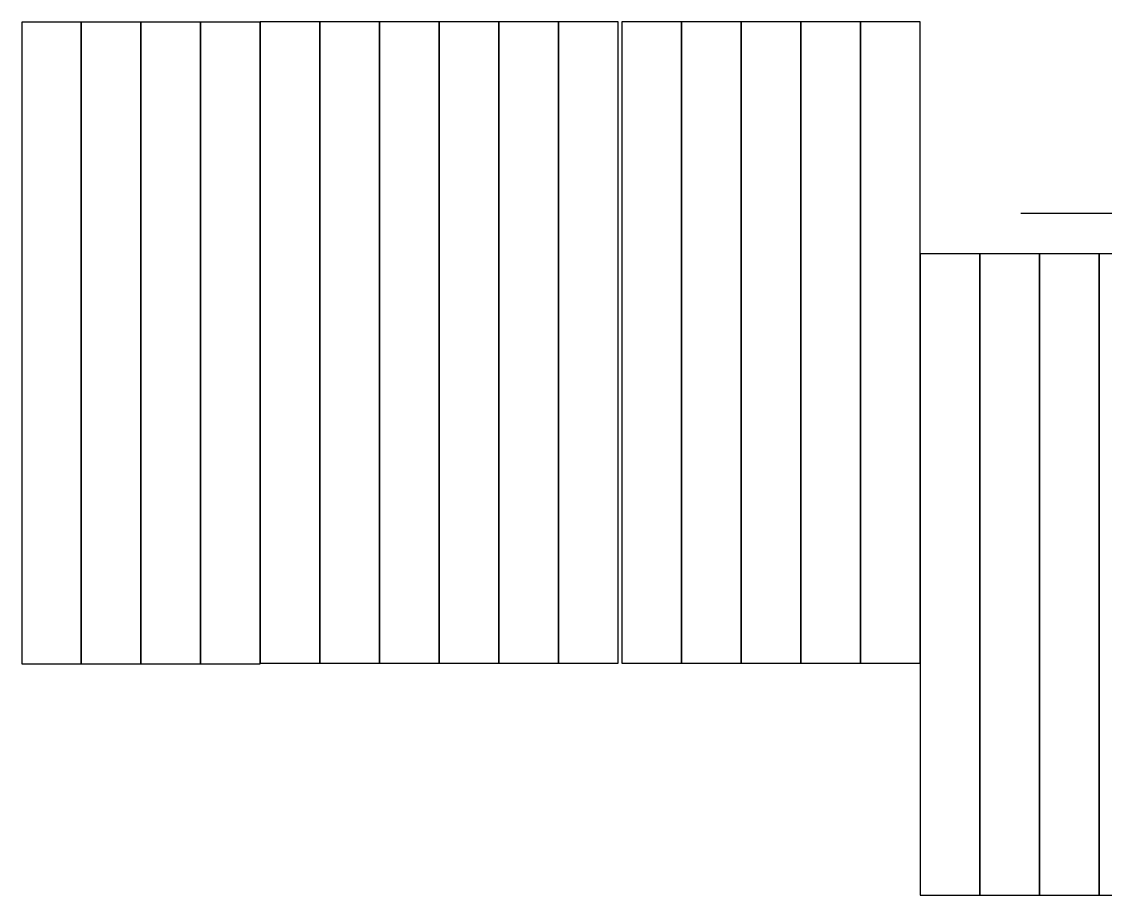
# Model space of a CAD drawing. Header units: millimetres. Extents: x -164500 to 426394, y -51911 to 102118.
# Drawn here: x 151119 to 187452, y -51911 to -22631 of the extents above; entities that cross this region are included whole.
import ezdxf

# ---------------------------------------------------------------- set-up
doc = ezdxf.new("R2010")
doc.units = ezdxf.units.MM
doc.layers.add('7.5) НЗ Линолеум Темпо ПЛЮС', color=134, linetype='Continuous', lineweight=30)

msp = doc.modelspace()

# ---------------------------------------------------------------- linework, layer by layer
at = {"layer": '7.5) НЗ Линолеум Темпо ПЛЮС', "color": 6}
for points in [[(151118.549, -44151.893), (153118.549, -44151.893), (153118.549, -22651.893), (151118.549, -22651.893)], [(153118.549, -44151.893), (155118.549, -44151.893), (155118.549, -22651.893), (153118.549, -22651.893)], [(155118.549, -44150.952), (157118.549, -44150.952), (157118.549, -22650.952), (155118.549, -22650.952)], [(157118.549, -44150.952), (159118.549, -44150.952), (159118.549, -22650.952), (157118.549, -22650.952)], [(159118.549, -44131.893), (161118.549, -44131.893), (161118.549, -22631.893), (159118.549, -22631.893)], [(161118.549, -44131.893), (163118.549, -44131.893), (163118.549, -22631.893), (161118.549, -22631.893)], [(163118.549, -44131.893), (165118.549, -44131.893), (165118.549, -22631.893), (163118.549, -22631.893)], [(165118.549, -44131.893), (167118.549, -44131.893), (167118.549, -22631.893), (165118.549, -22631.893)], [(167118.549, -44130.893), (169118.549, -44130.893), (169118.549, -22630.893), (167118.549, -22630.893)], [(169118.549, -44130.893), (171118.549, -44130.893), (171118.549, -22630.893), (169118.549, -22630.893)], [(171238.549, -44131.893), (173238.549, -44131.893), (173238.549, -22631.893), (171238.549, -22631.893)], [(173238.549, -44131.893), (175238.549, -44131.893), (175238.549, -22631.893), (173238.549, -22631.893)], [(175238.549, -44131.893), (177238.549, -44131.893), (177238.549, -22631.893), (175238.549, -22631.893)], [(177238.549, -44131.893), (179238.549, -44131.893), (179238.549, -22631.893), (177238.549, -22631.893)], [(179238.549, -44131.893), (181238.549, -44131.893), (181238.549, -22631.893), (179238.549, -22631.893)], [(181240.549, -51910.893), (183240.549, -51910.893), (183240.549, -30410.893), (181240.549, -30410.893)], [(183240.549, -51910.893), (185240.549, -51910.893), (185240.549, -30410.893), (183240.549, -30410.893)], [(185240.549, -51910.893), (187240.549, -51910.893), (187240.549, -30410.893), (185240.549, -30410.893)], [(187240.549, -51910.893), (189240.549, -51910.893), (189240.549, -30410.893), (187240.549, -30410.893)]]:
    msp.add_lwpolyline(points, close=True, dxfattribs=at)
at = {"layer": '7.5) НЗ Линолеум Темпо ПЛЮС', "color": 30, "true_color": 0xf26722}
msp.add_lwpolyline([(184618.549, -29047.893), (189240.549, -29047.893)], dxfattribs=at)

doc.saveas('drawing.dxf')
